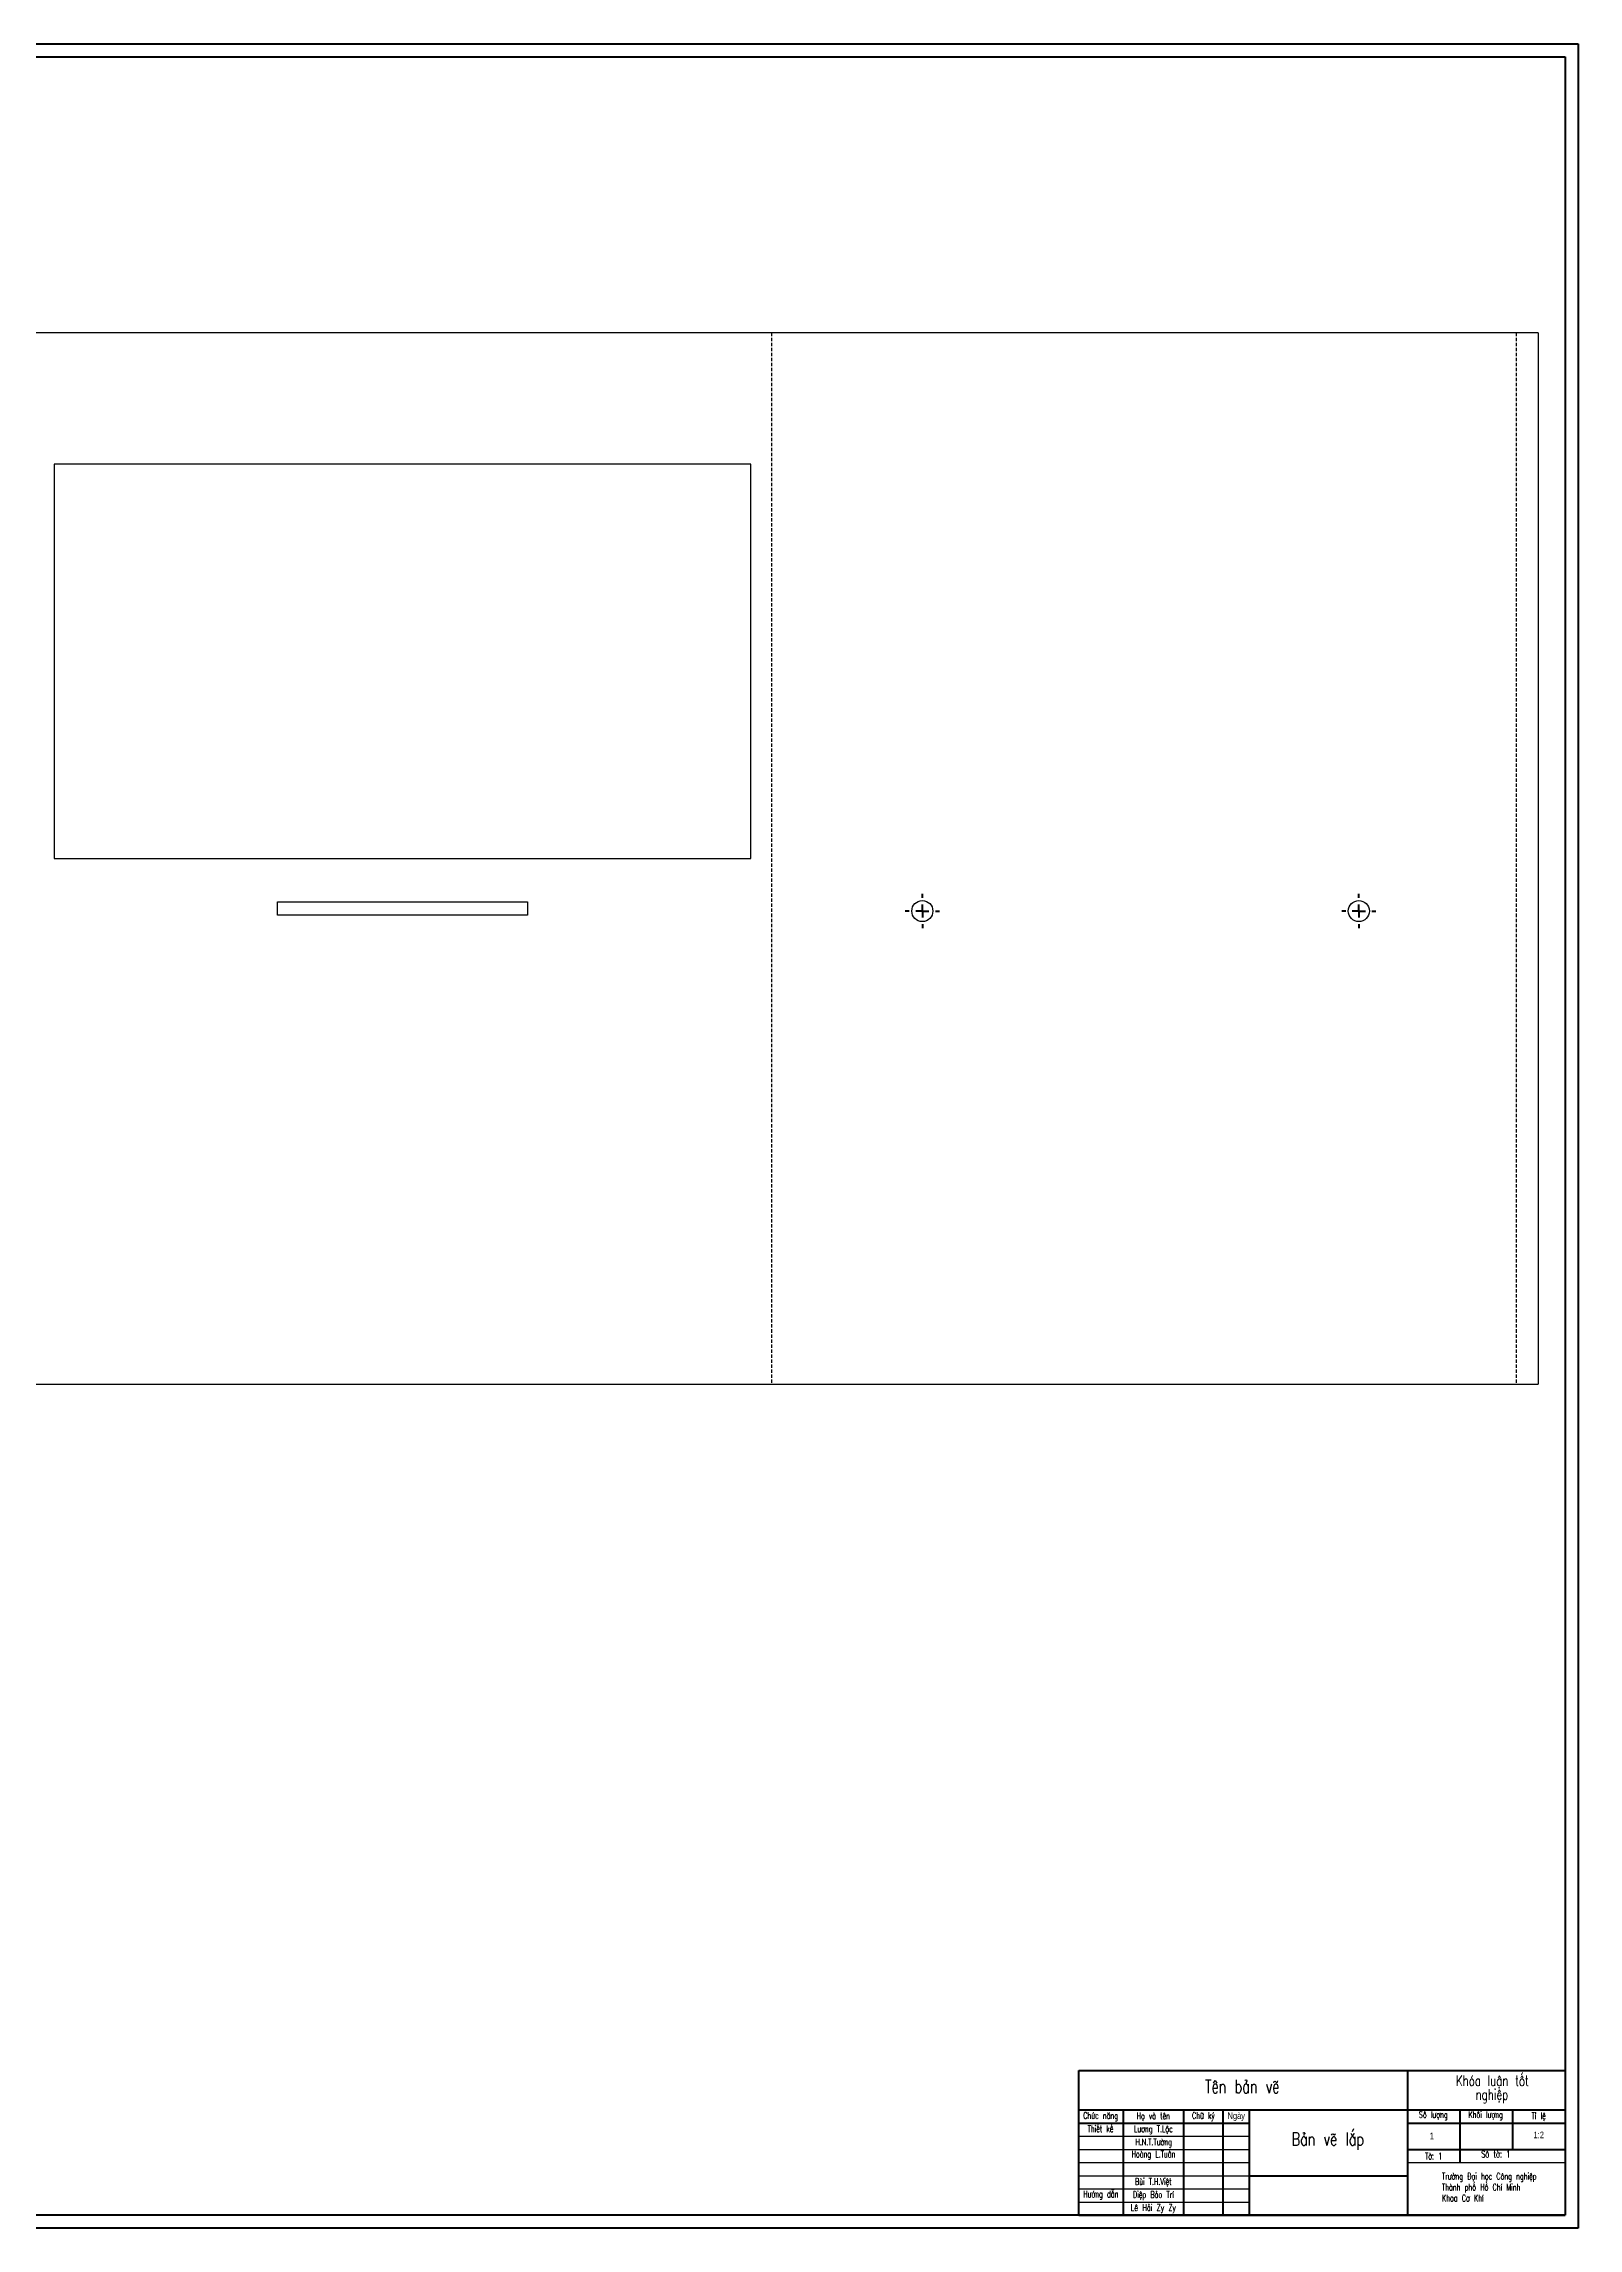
# Model space of a CAD drawing. Header units: millimetres. Extents: x 10 to 1179, y 5 to 836.
# Drawn here: x 595 to 1179, y 5 to 836 of the extents above; entities that cross this region are included whole.
import ezdxf

# ---------------------------------------------------------------- set-up
doc = ezdxf.new("R2010")
doc.units = ezdxf.units.MM
doc.linetypes.add('HIDDEN', pattern=[1.905, 1.27, -0.635])
for name, color, linetype, lineweight in [('AM_0', 179, 'Continuous', 50), ('AM_5', 3, 'Continuous', 25), ('NET_DAM', 179, 'Continuous', 50), ('SLD-0', 179, 'Continuous', 50)]:
    doc.layers.add(name, color=color, linetype=linetype, lineweight=lineweight)
doc.styles.add('SLDTEXTSTYLE0', font='TXT', dxfattribs={"width": 0.710611, "bigfont": 'bigfont'})
doc.styles.add('SLDTEXTSTYLE1', font='TXT', dxfattribs={"width": 0.710611})
doc.styles.add('SLDTEXTSTYLE2', font='TXT', dxfattribs={"width": 0.657958, "bigfont": 'bigfont'})

# ---------------------------------------------------------------- blocks, each defined once
blk = doc.blocks.new('SW_CENTERMARKSYMBOL_0')
at = {"layer": 'SLD-0', "color": 0}
for p, q in [((-5, 0), (-6.5, 0)), ((0, 0), (-2.5, 0)), ((0, 5), (0, 6.5)), ((0, 0), (0, 2.5)), ((0, 0), (0, -2.5)), ((0, 0), (2.5, 0)), ((5, 0), (6.5, 0)), ((0, -5), (0, -6.5))]:
    blk.add_line(p, q, dxfattribs=at)
blk = doc.blocks.new('SW_CENTERMARKSYMBOL_1')
at = {"layer": 'SLD-0', "color": 0}
for p, q in [((-5, 0), (-6.5, 0)), ((0, 0), (-2.5, 0)), ((0, 5), (0, 6.5)), ((0, 0), (0, 2.5)), ((0, 0), (0, -2.5)), ((0, 0), (2.5, 0)), ((5, 0), (6.5, 0)), ((0, -5), (0, -6.5))]:
    blk.add_line(p, q, dxfattribs=at)

msp = doc.modelspace()

# ---------------------------------------------------------------- linework, layer by layer
at = {"color": 7, "linetype": 'Continuous', "lineweight": 25}
for p, q in [((1163.72, 726.09), (32.37, 726.09)), ((1163.72, 726.09), (1163.72, 326.09)), ((864.3, 676.09), (599.3, 676.09)), ((599.3, 676.09), (599.3, 526.09)), ((864.3, 526.09), (864.3, 676.09)), ((599.3, 526.09), (864.3, 526.09)), ((684.3, 509.59), (779.3, 509.59)), ((684.3, 504.59), (684.3, 509.59)), ((779.3, 509.59), (779.3, 504.59)), ((779.3, 504.59), (684.3, 504.59)), ((32.37, 326.09), (1163.72, 326.09))]:
    msp.add_line(p, q, dxfattribs=at)
at = {"color": 7, "linetype": 'HIDDEN'}
for p, q in [((872.15, 726.09), (872.15, 326.09)), ((1155.37, 726.09), (1155.37, 326.09))]:
    msp.add_line(p, q, dxfattribs=at)
at = {"color": 7, "linetype": 'Continuous', "lineweight": 25}
for centre in [(929.51, 506.09), (1095.51, 506.09)]:
    msp.add_circle(centre, 4, dxfattribs=at)
at = {"layer": 'AM_5'}
for p, q in [((988.97, 40.04), (1053.97, 40.04)), ((988.97, 35.04), (1053.97, 35.04)), ((988.97, 30.04), (1053.97, 30.04)), ((988.97, 25.04), (1053.97, 25.04)), ((1113.97, 30.04), (1173.97, 30.04)), ((988.97, 20.04), (1053.97, 20.04)), ((988.97, 15.04), (1053.97, 15.04))]:
    msp.add_line(p, q, dxfattribs=at)
at = {"layer": 'NET_DAM'}
for p, q in [((988.97, 10.04), (988.97, 65.04)), ((1113.97, 65.04), (1113.97, 10.04)), ((988.97, 50.04), (1173.97, 50.04)), ((988.97, 50.04), (1173.97, 50.04)), ((1005.97, 10.04), (1005.97, 50.04)), ((1028.97, 10.04), (1028.97, 50.04)), ((1043.97, 10.04), (1043.97, 50.04)), ((1053.97, 10.04), (1053.97, 50.04)), ((1133.97, 50.04), (1133.97, 30.04)), ((1153.97, 50.04), (1153.97, 35.04)), ((988.97, 45.04), (1053.97, 45.04)), ((1113.97, 45.04), (1173.97, 45.04)), ((1113.97, 45.04), (1173.97, 45.04)), ((1113.97, 35.04), (1173.97, 35.04)), ((1053.97, 25.04), (1113.97, 25.04))]:
    msp.add_line(p, q, dxfattribs=at)
at = {"layer": 'SLD-0'}
for p, q in [((9.97, 836.04), (1178.97, 836.04)), ((14.97, 831.04), (1173.97, 831.04)), ((1173.97, 831.04), (1173.97, 10.04)), ((1178.97, 836.04), (1178.97, 5.04)), ((988.97, 65.04), (1173.97, 65.04)), ((1173.97, 65.04), (1173.97, 50.04)), ((1173.97, 50.04), (1173.97, 45.04)), ((1173.97, 45.04), (1173.97, 40.04)), ((1173.97, 40.04), (1173.97, 35.04)), ((1173.97, 35.04), (1173.97, 30.04)), ((1173.97, 30.04), (1173.97, 25.04)), ((1173.97, 25.04), (1173.97, 20.04)), ((1173.97, 20.04), (1173.97, 15.04)), ((1173.97, 10.04), (14.97, 10.04)), ((988.97, 10.04), (1005.97, 10.04)), ((1005.97, 10.04), (1028.97, 10.04)), ((1028.97, 10.04), (1043.97, 10.04)), ((1043.97, 10.04), (1053.97, 10.04)), ((1053.97, 10.04), (1113.97, 10.04)), ((1113.97, 10.04), (1133.97, 10.04)), ((1133.97, 10.04), (1153.97, 10.04)), ((1153.97, 10.04), (1173.97, 10.04)), ((1173.97, 15.04), (1173.97, 10.04)), ((1178.97, 5.04), (9.97, 5.04))]:
    msp.add_line(p, q, dxfattribs=at)

# ---------------------------------------------------------------- block references
for name, p in [('SW_CENTERMARKSYMBOL_1', (929.51, 506.09)), ('SW_CENTERMARKSYMBOL_0', (1095.51, 506.09))]:
    msp.add_blockref(name, p, dxfattribs=at)

# ---------------------------------------------------------------- texts
at = {"layer": 'AM_0', "char_height": 2.5}
for s, insert, attachment_point, style in [('1', (1124.05, 41.42), 3, 'SLDTEXTSTYLE1'), ('Trường Đại học Công nghiệp', (1127.15, 26.09), 1, 'SLDTEXTSTYLE0'), ('Thành phố Hồ Chí Minh', (1127.15, 21.94), 1, 'SLDTEXTSTYLE0'), ('Khoa Cơ Khí', (1127.15, 17.79), 1, 'SLDTEXTSTYLE0')]:
    msp.add_mtext(s, dxfattribs=dict(at, insert=insert, attachment_point=attachment_point, style=style))
at = {"layer": 'NET_DAM', "attachment_point": 2}
for s, insert, char_height, style in [('Khóa luận tốt', (1146.3, 63.2), 4, 'SLDTEXTSTYLE0'), ('Số lượng', (1123.83, 49.52), 2.5, 'SLDTEXTSTYLE0'), ('Khối lượng', (1143.73, 49.52), 2.5, 'SLDTEXTSTYLE0'), ('nghiệp', (1146.12, 57.95), 4, 'SLDTEXTSTYLE0'), ('Chức năng', (997.33, 49.16), 2.5, 'SLDTEXTSTYLE0'), ('Thiết kế', (997.29, 44.15), 2.5, 'SLDTEXTSTYLE0'), ('Họ và tên', (1017.34, 49.04), 2.5, 'SLDTEXTSTYLE0'), ('Chữ ký', (1036.37, 49.16), 2.5, 'SLDTEXTSTYLE0'), ('Ngày', (1048.89, 49.13), 2.5, 'SLDTEXTSTYLE1'), ('Tỉ lệ', (1163.9, 49.07), 2.5, 'SLDTEXTSTYLE0'), ('1:2', (1163.93, 41.81), 2.5, 'SLDTEXTSTYLE1'), ('Tờ: 1', (1123.97, 33.76), 2.5, 'SLDTEXTSTYLE0'), ('Số tờ: 1', (1147.6, 34.52), 2.5, 'SLDTEXTSTYLE2'), ('Hướng dẫn', (997.39, 19.31), 2.5, 'SLDTEXTSTYLE0')]:
    msp.add_mtext(s, dxfattribs=dict(at, insert=insert, char_height=char_height, style=style))
at = {"layer": 'SLD-0', "attachment_point": 2}
for s, insert, char_height, style in [('Tên bản vẽ', (1051.17, 61.48), 5, 'SLDTEXTSTYLE0'), ('Lương T.Lộc', (1017.37, 44.13), 2.5, 'SLDTEXTSTYLE0'), ('Bản vẽ lắp', (1083.72, 41.5), 5, 'SLDTEXTSTYLE0'), ('Hoàng L.Tuấn', (1017.4, 34.52), 2.5, 'SLDTEXTSTYLE0'), ('H.N.T.Tường', (1017.48, 39.13), 2.5, 'SLDTEXTSTYLE0'), ('Diệp Bảo Trí', (1017.39, 19.11), 2.5, 'SLDTEXTSTYLE0'), ('Bùi T.H.Việt', (1017.35, 24.07), 2.5, 'SLDTEXTSTYLE0'), ('Lê Hải Zy Zy', (1017.35, 14.16), 2.5, 'SLDTEXTSTYLE2')]:
    msp.add_mtext(s, dxfattribs=dict(at, insert=insert, char_height=char_height, style=style))

doc.saveas('drawing.dxf')
